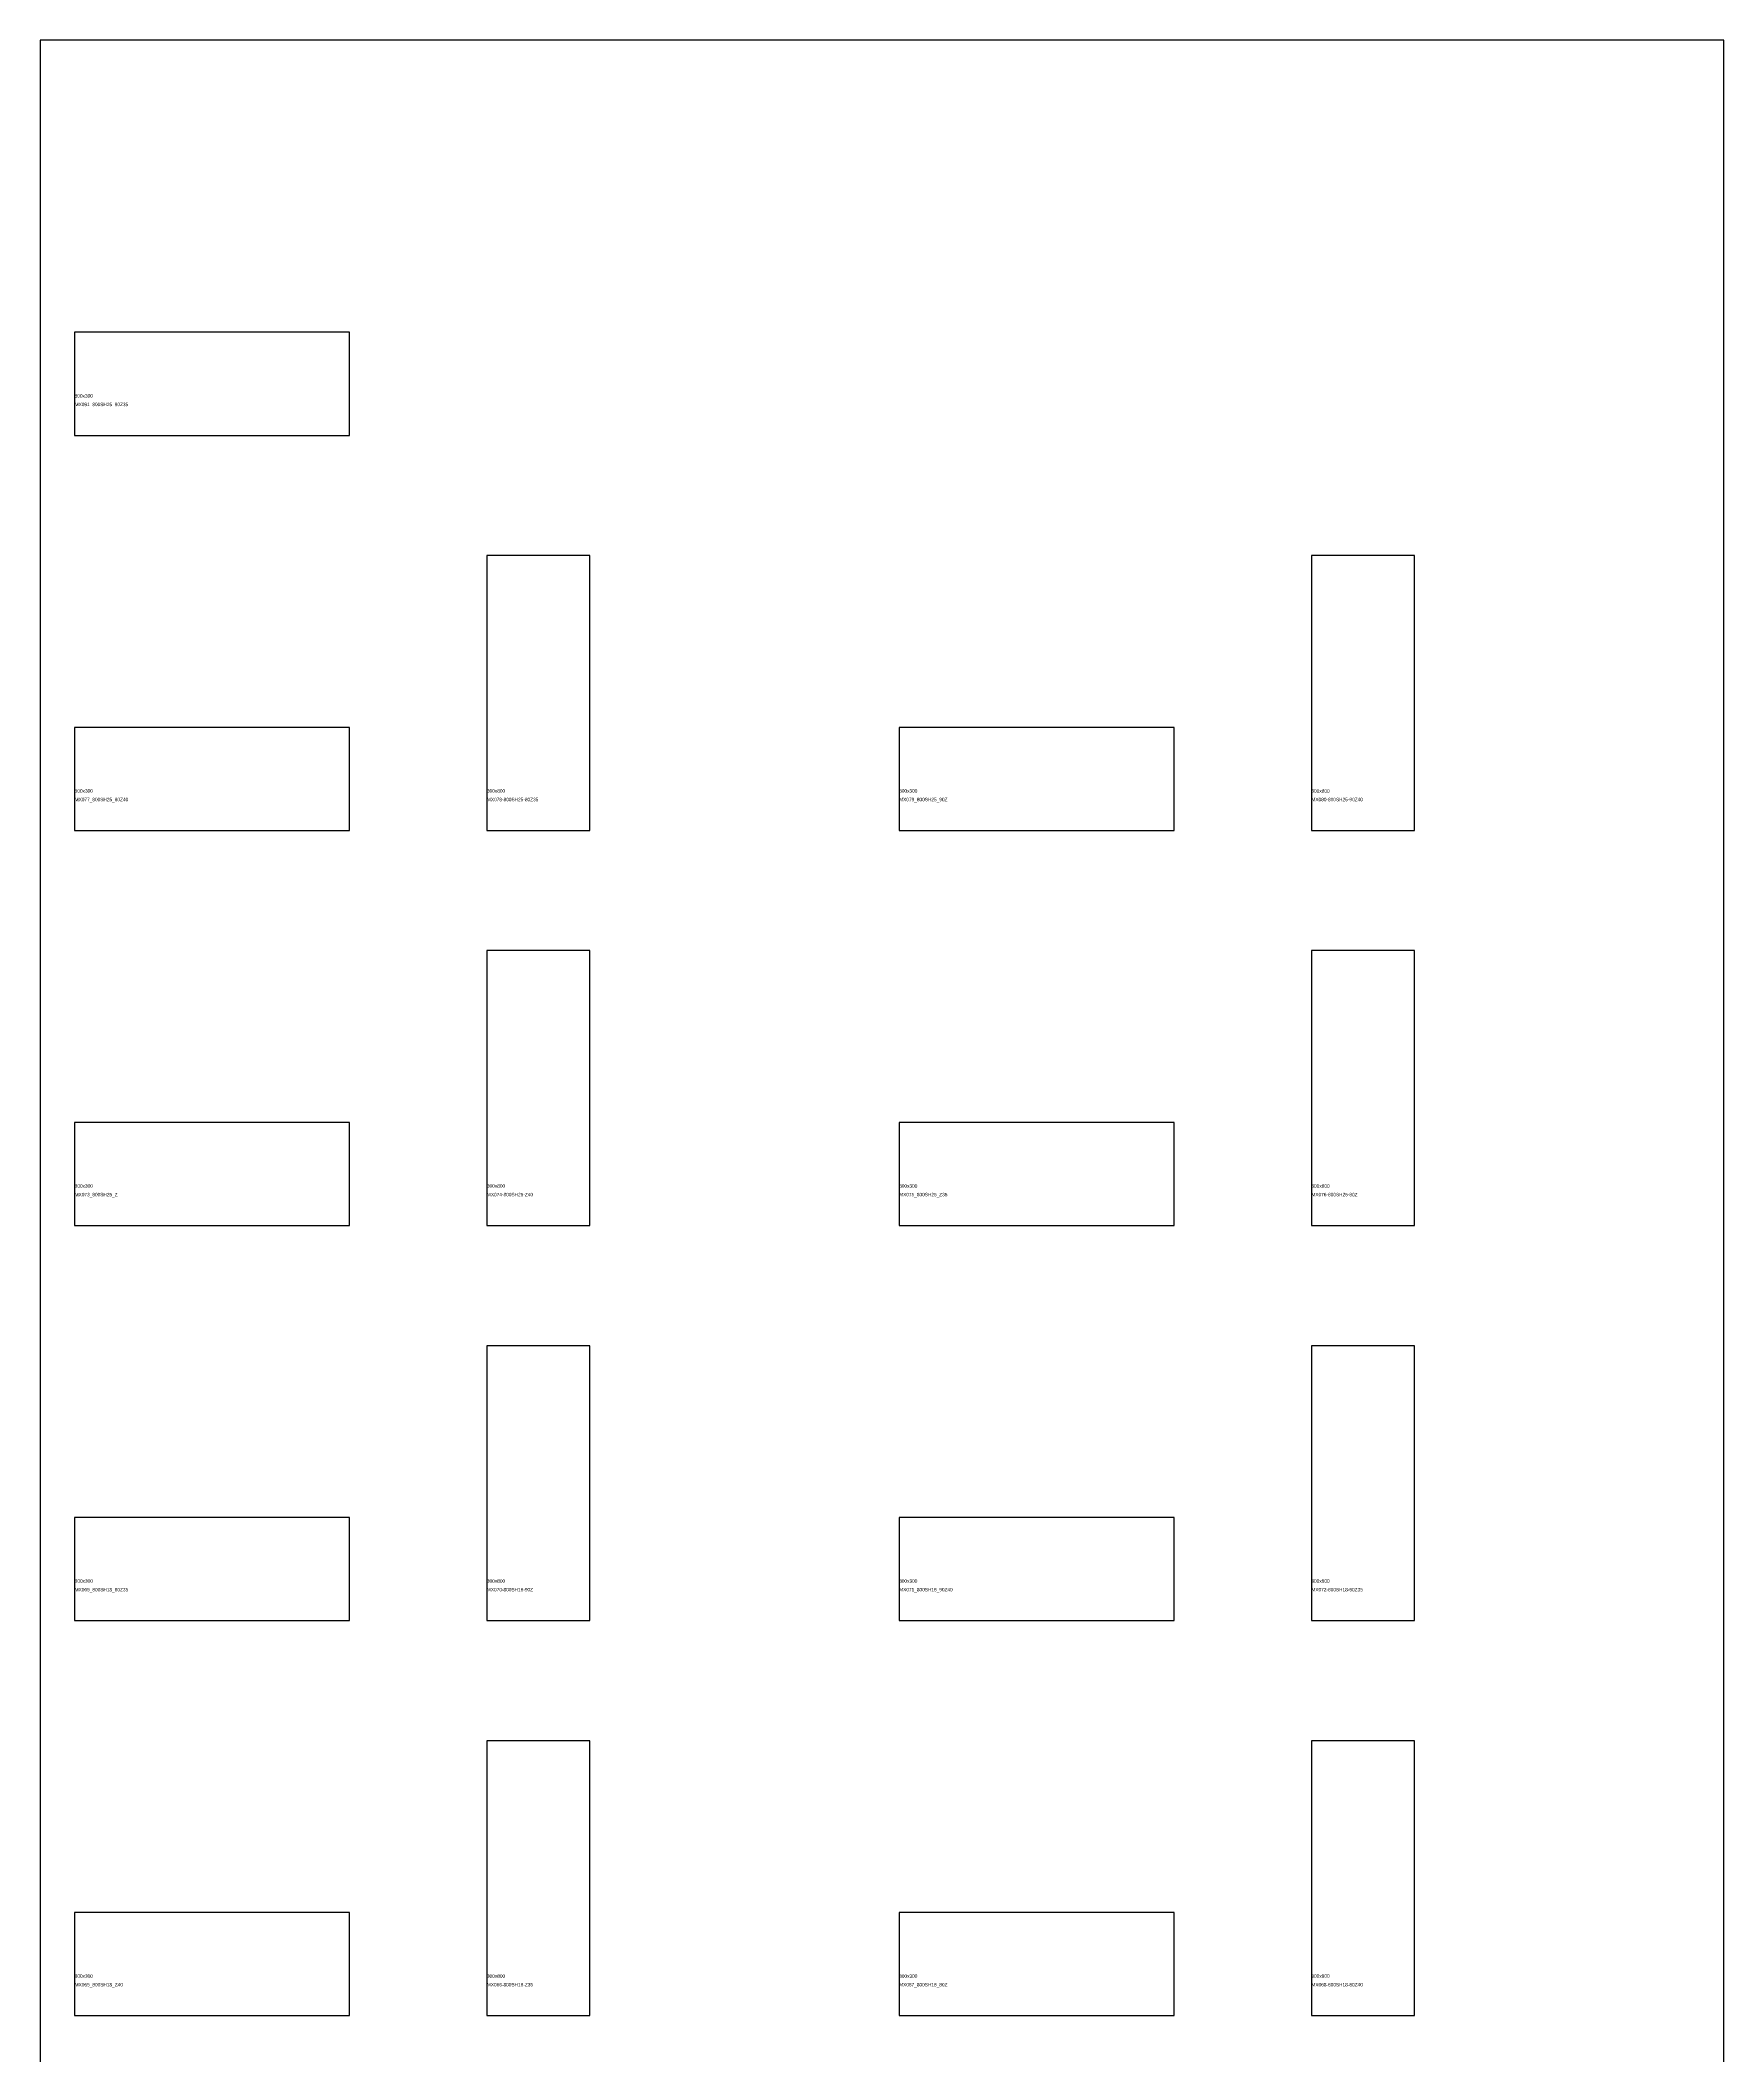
# Model space of a CAD drawing. Header units: millimetres. Extents: x 0 to 4900, y 0 to 24250.
# Drawn here: x 0 to 4900, y 18383 to 24250 of the extents above; entities that cross this region are included whole.
import ezdxf

# ---------------------------------------------------------------- set-up
doc = ezdxf.new("R2010")
doc.units = ezdxf.units.MM

msp = doc.modelspace()

# ---------------------------------------------------------------- linework, layer by layer
for points in [[(0, 0), (4900, 0), (4900, 24250), (0, 24250)], [(100, 23100), (900, 23100), (900, 23400), (100, 23400)], [(1300, 21950), (1600, 21950), (1600, 22750), (1300, 22750)], [(3700, 21950), (4000, 21950), (4000, 22750), (3700, 22750)], [(100, 21950), (900, 21950), (900, 22250), (100, 22250)], [(2500, 21950), (3300, 21950), (3300, 22250), (2500, 22250)], [(1300, 20800), (1600, 20800), (1600, 21600), (1300, 21600)], [(3700, 20800), (4000, 20800), (4000, 21600), (3700, 21600)], [(100, 20800), (900, 20800), (900, 21100), (100, 21100)], [(2500, 20800), (3300, 20800), (3300, 21100), (2500, 21100)], [(1300, 19650), (1600, 19650), (1600, 20450), (1300, 20450)], [(3700, 19650), (4000, 19650), (4000, 20450), (3700, 20450)], [(100, 19650), (900, 19650), (900, 19950), (100, 19950)], [(2500, 19650), (3300, 19650), (3300, 19950), (2500, 19950)], [(1300, 18500), (1600, 18500), (1600, 19300), (1300, 19300)], [(3700, 18500), (4000, 18500), (4000, 19300), (3700, 19300)], [(100, 18500), (900, 18500), (900, 18800), (100, 18800)], [(2500, 18500), (3300, 18500), (3300, 18800), (2500, 18800)]]:
    msp.add_lwpolyline(points, close=True)

# ---------------------------------------------------------------- texts
for s, p in [('800x300', (100, 23210)), ('MX081_800SH25_90Z35', (100, 23185)), ('800x300', (100, 22060)), ('300x800', (1300, 22060)), ('800x300', (2500, 22060)), ('300x800', (3700, 22060)), ('MX077_800SH25_80Z40', (100, 22035)), ('MX078-800SH25-80Z35', (1300, 22035)), ('MX079_800SH25_90Z', (2500, 22035)), ('MX080-800SH25-90Z40', (3700, 22035)), ('800x300', (100, 20910)), ('MX073_800SH25_Z', (100, 20885)), ('300x800', (1300, 20910)), ('MX074-800SH25-Z40', (1300, 20885)), ('800x300', (2500, 20910)), ('MX075_800SH25_Z35', (2500, 20885)), ('300x800', (3700, 20910)), ('MX076-800SH25-80Z', (3700, 20885)), ('800x300', (100, 19760)), ('MX069_800SH18_80Z35', (100, 19735)), ('300x800', (1300, 19760)), ('MX070-800SH18-90Z', (1300, 19735)), ('800x300', (2500, 19760)), ('MX071_800SH18_90Z40', (2500, 19735)), ('300x800', (3700, 19760)), ('MX072-800SH18-90Z35', (3700, 19735)), ('800x300', (100, 18610)), ('300x800', (1300, 18610)), ('800x300', (2500, 18610)), ('300x800', (3700, 18610)), ('MX065_800SH18_Z40', (100, 18585)), ('MX066-800SH18-Z35', (1300, 18585)), ('MX067_800SH18_80Z', (2500, 18585)), ('MX068-800SH18-80Z40', (3700, 18585))]:
    msp.add_text(s, height=10).set_placement(p)

doc.saveas('drawing.dxf')
